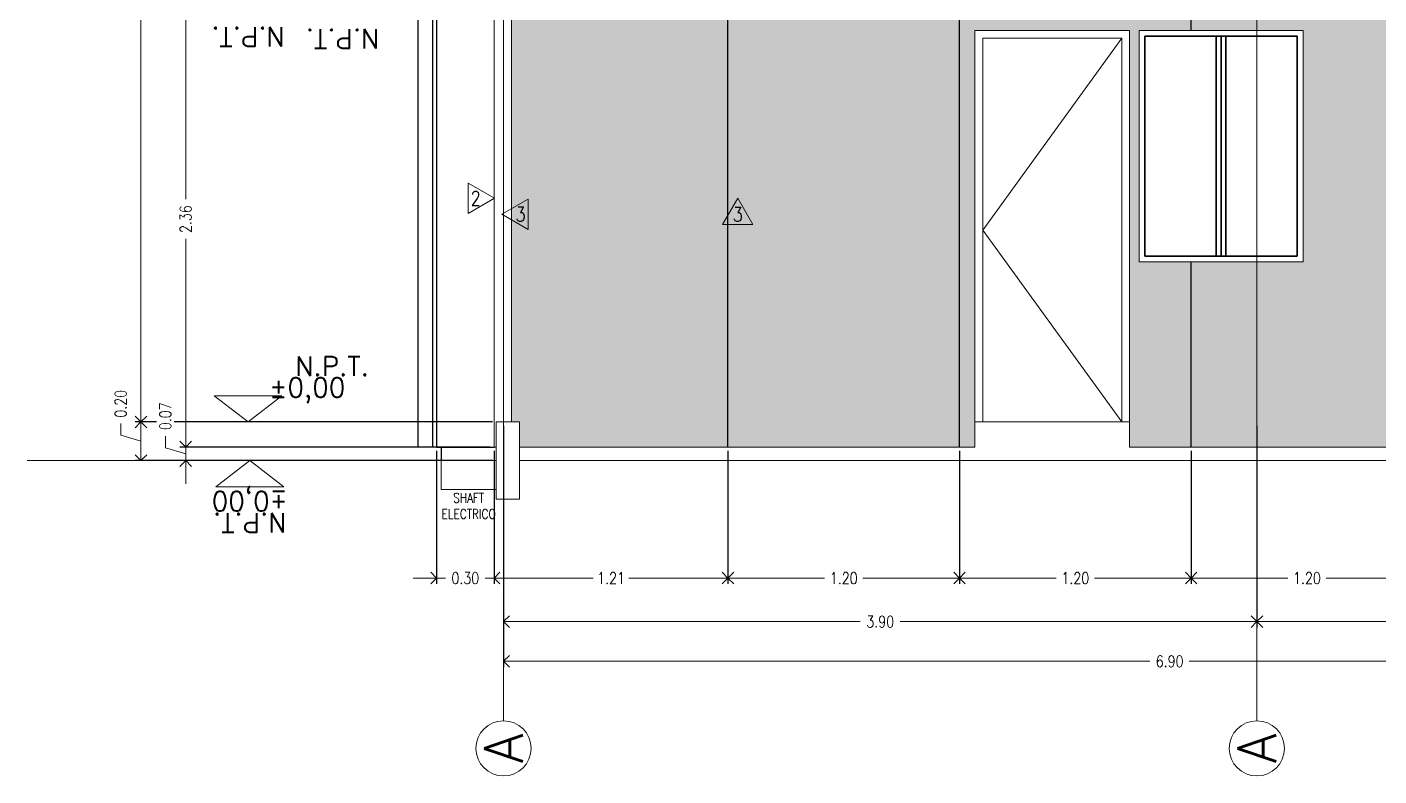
# Model space of a CAD drawing. Header units: inches. Extents: x 10.8 to 60.4, y 12.2 to 79.7.
# Drawn here: x 46.15 to 53.15, y 47.21 to 51.1 of the extents above; entities that cross this region are included whole.
import ezdxf
from ezdxf.enums import TextEntityAlignment as Align

# ---------------------------------------------------------------- set-up
doc = ezdxf.new("R2010")
doc.units = ezdxf.units.IN
doc.header["$MEASUREMENT"] = 0
doc.linetypes.add('HIDDEN', pattern=[0.375, 0.25, -0.125])
doc.layers.get('DEFPOINTS').update_dxf_attribs({"color": 210})
doc.layers.add('_AUX', color=210, linetype='Continuous', lineweight=18, plot=False)
for name, color, linetype, lineweight in [('A-ANNO-DIMS', 3, 'Continuous', 18), ('A-ANNO-SYMB', 3, 'Continuous', 18), ('A-ANNO-TEXT', 3, 'Continuous', 18), ('A-DETL-MBND', 3, 'Continuous', 18), ('A-ELEV-IDEN', 3, 'Continuous', 18), ('A-ELEV-MBE1', 7, 'Continuous', 35), ('A-ELEV-MBE2', 4, 'Continuous', 25), ('A-ELEV-PATT', 8, 'Continuous', 18)]:
    doc.layers.add(name, color=color, linetype=linetype, lineweight=lineweight)
doc.styles.add('E-ROMANS', font='romans.shx', dxfattribs={"width": 0.8})
doc.dimstyles.new('E-0050_ARW_12', dxfattribs={"dimscale": 0.001, "dimtxt": 60, "dimasz": 60, "dimexe": 30, "dimexo": 20, "dimgap": 30, "dimtad": 0, "dimzin": 0, "dimdsep": 46, "dimtxsty": 'E-ROMANS', "dimblk": 'OPEN90', "dimcen": 30, "dimclrd": 256, "dimclre": 256, "dimclrt": 256, "dimadec": 0, "dimazin": 0, "dimtfac": 1, "dimtmove": 1, "dimatfit": 3, "dimldrblk": 'OPEN90', "dimfxl": 1, "dimtfill": 1, "dimtolj": 1, "dimtzin": 0, "dimlwd": -1, "dimarcsym": 0})

# ---------------------------------------------------------------- blocks, each defined once
blk = doc.blocks.new('_Open90')
at = {"color": 0, "linetype": 'ByBlock', "lineweight": -2}
for p, q in [((0, 0), (-1, 0)), ((-0.5, 0.5), (0, 0)), ((0, 0), (-0.5, -0.5))]:
    blk.add_line(p, q, dxfattribs=at)
blk = doc.blocks.new('*D1413')
at = {"layer": 'A-ANNO-DIMS', "lineweight": -2, "transparency": 16777216}
for p, q in [((48.6151, 49.0205), (48.6151, 47.7794)), ((55.5171, 47.5206), (55.5171, 47.8394))]:
    blk.add_line(p, q, dxfattribs=at)
at = {"layer": 'A-ANNO-DIMS', "transparency": 16777216}
for p, q in [((48.6751, 47.8094), (51.9641, 47.8094)), ((55.4571, 47.8094), (52.1681, 47.8094))]:
    blk.add_line(p, q, dxfattribs=at)
at = {"layer": 'DEFPOINTS', "color": 0, "transparency": 16777216}
for p in [(48.6151, 49.0405), (55.5171, 47.8094), (55.5171, 47.5006)]:
    blk.add_point(p, dxfattribs=at)
at = {"layer": 'A-ANNO-DIMS', "transparency": 16777216, "xscale": 0.06, "yscale": 0.06, "zscale": 0.06, "rotation": 180}
blk.add_blockref('_Open90', (48.6151, 47.8094), dxfattribs=at)
at = {"layer": 'A-ANNO-DIMS', "transparency": 16777216, "xscale": 0.06, "yscale": 0.06, "zscale": 0.06}
blk.add_blockref('_Open90', (55.5171, 47.8094), dxfattribs=at)
at = {"layer": 'A-ANNO-DIMS', "transparency": 16777216, "insert": (52.0661, 47.8094), "char_height": 0.06, "attachment_point": 5, "style": 'E-ROMANS', "bg_fill": 3, "box_fill_scale": 1.25, "bg_fill_color": 256, "bg_fill_true_color": 13158600, "bg_fill_transparency": 0}
blk.add_mtext('\\A1;6.90', dxfattribs=at)
blk = doc.blocks.new('*D1312')
at = {"layer": 'A-ANNO-DIMS', "lineweight": -2, "transparency": 16777216}
for p, q in [((55.5171, 49.1601), (55.5171, 47.9849)), ((52.5181, 49.0301), (52.5181, 47.9849))]:
    blk.add_line(p, q, dxfattribs=at)
at = {"layer": 'A-ANNO-DIMS', "transparency": 16777216}
for p, q in [((52.5781, 48.0149), (53.9145, 48.0149)), ((55.4571, 48.0149), (54.1207, 48.0149))]:
    blk.add_line(p, q, dxfattribs=at)
at = {"layer": 'DEFPOINTS', "color": 0, "transparency": 16777216}
for p in [(55.5171, 49.1801), (52.5181, 49.0501), (55.5171, 48.0149)]:
    blk.add_point(p, dxfattribs=at)
at = {"layer": 'A-ANNO-DIMS', "transparency": 16777216, "xscale": 0.06, "yscale": 0.06, "zscale": 0.06, "rotation": 180}
blk.add_blockref('_Open90', (52.5181, 48.0149), dxfattribs=at)
at = {"layer": 'A-ANNO-DIMS', "transparency": 16777216, "xscale": 0.06, "yscale": 0.06, "zscale": 0.06}
blk.add_blockref('_Open90', (55.5171, 48.0149), dxfattribs=at)
at = {"layer": 'A-ANNO-DIMS', "transparency": 16777216, "insert": (54.0176, 48.0149), "char_height": 0.06, "attachment_point": 5, "style": 'E-ROMANS', "bg_fill": 3, "box_fill_scale": 1.25, "bg_fill_color": 256, "bg_fill_true_color": 13158600, "bg_fill_transparency": 0}
blk.add_mtext('\\A1;3.00', dxfattribs=at)
blk = doc.blocks.new('*D1313')
at = {"layer": 'A-ANNO-DIMS', "lineweight": -2, "transparency": 16777216}
for p, q in [((48.6151, 49.0301), (48.6151, 47.9849)), ((52.5181, 49.0301), (52.5181, 47.9849))]:
    blk.add_line(p, q, dxfattribs=at)
at = {"layer": 'A-ANNO-DIMS', "transparency": 16777216}
for p, q in [((48.6751, 48.0149), (50.4635, 48.0149)), ((52.4581, 48.0149), (50.6698, 48.0149))]:
    blk.add_line(p, q, dxfattribs=at)
at = {"layer": 'DEFPOINTS', "color": 0, "transparency": 16777216}
for p in [(48.6151, 49.0501), (52.5181, 49.0501), (48.6151, 48.0149)]:
    blk.add_point(p, dxfattribs=at)
at = {"layer": 'A-ANNO-DIMS', "transparency": 16777216, "xscale": 0.06, "yscale": 0.06, "zscale": 0.06, "rotation": 180}
blk.add_blockref('_Open90', (48.6151, 48.0149), dxfattribs=at)
at = {"layer": 'A-ANNO-DIMS', "transparency": 16777216, "xscale": 0.06, "yscale": 0.06, "zscale": 0.06}
blk.add_blockref('_Open90', (52.5181, 48.0149), dxfattribs=at)
at = {"layer": 'A-ANNO-DIMS', "transparency": 16777216, "insert": (50.5666, 48.0149), "char_height": 0.06, "attachment_point": 5, "style": 'E-ROMANS', "bg_fill": 3, "box_fill_scale": 1.25, "bg_fill_color": 256, "bg_fill_true_color": 13158600, "bg_fill_transparency": 0}
blk.add_mtext('\\A1;3.90', dxfattribs=at)
blk = doc.blocks.new('*D1414')
at = {"layer": 'A-ANNO-DIMS', "lineweight": -2, "transparency": 16777216}
for p, q in [((48.5666, 48.9001), (48.5666, 48.2106)), ((49.7776, 48.9001), (49.7776, 48.2106))]:
    blk.add_line(p, q, dxfattribs=at)
at = {"layer": 'A-ANNO-DIMS', "transparency": 16777216}
for p, q in [((48.6266, 48.2406), (49.0793, 48.2406)), ((49.7176, 48.2406), (49.265, 48.2406))]:
    blk.add_line(p, q, dxfattribs=at)
at = {"layer": 'DEFPOINTS', "color": 0, "transparency": 16777216}
for p in [(48.5666, 48.9201), (49.7776, 48.9201), (49.7776, 48.2406)]:
    blk.add_point(p, dxfattribs=at)
at = {"layer": 'A-ANNO-DIMS', "transparency": 16777216, "xscale": 0.06, "yscale": 0.06, "zscale": 0.06, "rotation": 180}
blk.add_blockref('_Open90', (48.5666, 48.2406), dxfattribs=at)
at = {"layer": 'A-ANNO-DIMS', "transparency": 16777216, "xscale": 0.06, "yscale": 0.06, "zscale": 0.06}
blk.add_blockref('_Open90', (49.7776, 48.2406), dxfattribs=at)
at = {"layer": 'A-ANNO-DIMS', "transparency": 16777216, "insert": (49.1721, 48.2406), "char_height": 0.06, "attachment_point": 5, "style": 'E-ROMANS', "bg_fill": 3, "box_fill_scale": 1.25, "bg_fill_color": 256, "bg_fill_true_color": 13158600, "bg_fill_transparency": 0}
blk.add_mtext('\\A1;1.21', dxfattribs=at)
blk = doc.blocks.new('*D1417')
at = {"layer": 'A-ANNO-DIMS', "transparency": 16777216}
for p, q in [((46.6315, 48.9816), (46.6315, 49.0416)), ((46.7365, 48.9501), (46.6315, 48.9816)), ((46.7365, 48.9101), (46.7365, 48.9901))]:
    blk.add_line(p, q, dxfattribs=at)
at = {"layer": 'A-ANNO-DIMS', "lineweight": -2, "transparency": 16777216}
for p, q in [((48.5576, 49.0501), (46.7065, 49.0501)), ((48.5576, 48.8501), (46.7065, 48.8501))]:
    blk.add_line(p, q, dxfattribs=at)
at = {"layer": 'DEFPOINTS', "color": 0, "transparency": 16777216}
for p in [(46.7365, 49.0501), (48.5776, 49.0501), (48.5776, 48.8501)]:
    blk.add_point(p, dxfattribs=at)
at = {"layer": 'A-ANNO-DIMS', "transparency": 16777216, "xscale": 0.06, "yscale": 0.06, "zscale": 0.06, "rotation": 270}
blk.add_blockref('_Open90', (46.7365, 48.8501), dxfattribs=at)
at = {"layer": 'A-ANNO-DIMS', "transparency": 16777216, "insert": (46.6315, 49.1447), "char_height": 0.06, "attachment_point": 5, "rotation": 90, "style": 'E-ROMANS', "bg_fill": 3, "box_fill_scale": 1.25, "bg_fill_color": 256, "bg_fill_true_color": 13158600, "bg_fill_transparency": 0}
blk.add_mtext('\\A1;0.20', dxfattribs=at)
at = {"layer": 'A-ANNO-DIMS', "transparency": 16777216, "xscale": 0.06, "yscale": 0.06, "zscale": 0.06, "rotation": 90}
blk.add_blockref('_Open90', (46.7365, 49.0501), dxfattribs=at)
blk = doc.blocks.new('*D1418')
at = {"layer": 'A-ANNO-DIMS', "lineweight": -2, "transparency": 16777216}
for p, q in [((48.2351, 55.247), (46.7065, 55.247)), ((48.5576, 49.0501), (46.7065, 49.0501))]:
    blk.add_line(p, q, dxfattribs=at)
at = {"layer": 'A-ANNO-DIMS', "transparency": 16777216}
for p, q in [((46.7365, 55.187), (46.7365, 52.2506)), ((46.7365, 49.1101), (46.7365, 52.0466))]:
    blk.add_line(p, q, dxfattribs=at)
at = {"layer": 'DEFPOINTS', "color": 0, "transparency": 16777216}
for p in [(46.7365, 55.247), (48.2551, 55.247), (48.5776, 49.0501)]:
    blk.add_point(p, dxfattribs=at)
at = {"layer": 'A-ANNO-DIMS', "transparency": 16777216, "xscale": 0.06, "yscale": 0.06, "zscale": 0.06}
for p, rotation in [((46.7365, 55.247), 90), ((46.7365, 49.0501), 270)]:
    blk.add_blockref('_Open90', p, dxfattribs=dict(at, rotation=rotation))
at = {"layer": 'A-ANNO-DIMS', "transparency": 16777216, "insert": (46.7365, 52.1486), "char_height": 0.06, "attachment_point": 5, "rotation": 90, "style": 'E-ROMANS', "bg_fill": 3, "box_fill_scale": 1.25, "bg_fill_color": 256, "bg_fill_true_color": 13158600, "bg_fill_transparency": 0}
blk.add_mtext('\\A1;6.20', dxfattribs=at)
blk = doc.blocks.new('*D1419')
at = {"layer": 'A-ANNO-DIMS', "lineweight": -2, "transparency": 16777216}
for p, q in [((48.2676, 48.9001), (48.2676, 48.2106)), ((48.5666, 48.9001), (48.5666, 48.2106))]:
    blk.add_line(p, q, dxfattribs=at)
at = {"layer": 'A-ANNO-DIMS', "transparency": 16777216}
for p, q in [((48.2076, 48.2406), (48.1476, 48.2406)), ((48.2676, 48.2406), (48.314, 48.2406)), ((48.5666, 48.2406), (48.5203, 48.2406)), ((48.6266, 48.2406), (48.6866, 48.2406))]:
    blk.add_line(p, q, dxfattribs=at)
at = {"layer": 'DEFPOINTS', "color": 0, "transparency": 16777216}
for p in [(48.2676, 48.9201), (48.5666, 48.9201), (48.2676, 48.2406)]:
    blk.add_point(p, dxfattribs=at)
at = {"layer": 'A-ANNO-DIMS', "transparency": 16777216, "xscale": 0.06, "yscale": 0.06, "zscale": 0.06}
blk.add_blockref('_Open90', (48.2676, 48.2406), dxfattribs=at)
at = {"layer": 'A-ANNO-DIMS', "transparency": 16777216, "xscale": 0.06, "yscale": 0.06, "zscale": 0.06, "rotation": 180}
blk.add_blockref('_Open90', (48.5666, 48.2406), dxfattribs=at)
at = {"layer": 'A-ANNO-DIMS', "transparency": 16777216, "insert": (48.4171, 48.2406), "char_height": 0.06, "attachment_point": 5, "style": 'E-ROMANS', "bg_fill": 3, "box_fill_scale": 1.25, "bg_fill_color": 256, "bg_fill_true_color": 13158600, "bg_fill_transparency": 0}
blk.add_mtext('\\A1;0.30', dxfattribs=at)
blk = doc.blocks.new('*D1324')
at = {"layer": 'A-ANNO-DIMS', "lineweight": -2, "transparency": 16777216}
for p, q in [((48.6366, 51.2841), (46.9383, 51.2841)), ((48.5466, 48.9201), (46.9383, 48.9201))]:
    blk.add_line(p, q, dxfattribs=at)
at = {"layer": 'A-ANNO-DIMS', "transparency": 16777216}
for p, q in [((46.9683, 51.2241), (46.9683, 50.2052)), ((46.9683, 48.9801), (46.9683, 49.999))]:
    blk.add_line(p, q, dxfattribs=at)
at = {"layer": 'DEFPOINTS', "color": 0, "transparency": 16777216}
for p in [(48.6566, 51.2841), (46.9683, 48.9201), (48.5666, 48.9201)]:
    blk.add_point(p, dxfattribs=at)
at = {"layer": 'A-ANNO-DIMS', "transparency": 16777216, "xscale": 0.06, "yscale": 0.06, "zscale": 0.06}
for p, rotation in [((46.9683, 51.2841), 90), ((46.9683, 48.9201), 270)]:
    blk.add_blockref('_Open90', p, dxfattribs=dict(at, rotation=rotation))
at = {"layer": 'A-ANNO-DIMS', "transparency": 16777216, "insert": (46.9683, 50.1021), "char_height": 0.06, "attachment_point": 5, "rotation": 90, "style": 'E-ROMANS', "bg_fill": 3, "box_fill_scale": 1.25, "bg_fill_color": 256, "bg_fill_true_color": 13158600, "bg_fill_transparency": 0}
blk.add_mtext('\\A1;2.36', dxfattribs=at)
blk = doc.blocks.new('*D1420')
at = {"layer": 'A-ANNO-DIMS', "transparency": 16777216}
for p, q in [((46.9683, 48.9801), (46.9683, 49.0401)), ((46.8633, 48.9166), (46.8633, 48.9766)), ((46.9683, 48.8851), (46.8633, 48.9166)), ((46.9683, 48.9201), (46.9683, 48.8501)), ((46.9683, 48.9201), (46.9683, 48.8501)), ((46.9683, 48.7901), (46.9683, 48.7301))]:
    blk.add_line(p, q, dxfattribs=at)
at = {"layer": 'A-ANNO-DIMS', "lineweight": -2, "transparency": 16777216}
for p, q in [((48.2716, 48.9201), (46.9383, 48.9201)), ((48.2716, 48.8501), (46.9383, 48.8501))]:
    blk.add_line(p, q, dxfattribs=at)
at = {"layer": 'DEFPOINTS', "color": 0, "transparency": 16777216}
for p in [(48.2916, 48.9201), (46.9683, 48.8501), (48.2916, 48.8501)]:
    blk.add_point(p, dxfattribs=at)
at = {"layer": 'A-ANNO-DIMS', "transparency": 16777216, "xscale": 0.06, "yscale": 0.06, "zscale": 0.06, "rotation": 90}
blk.add_blockref('_Open90', (46.9683, 48.8501), dxfattribs=at)
at = {"layer": 'A-ANNO-DIMS', "transparency": 16777216, "insert": (46.8633, 49.0797), "char_height": 0.06, "attachment_point": 5, "rotation": 90, "style": 'E-ROMANS', "bg_fill": 3, "box_fill_scale": 1.25, "bg_fill_color": 256, "bg_fill_true_color": 13158600, "bg_fill_transparency": 0}
blk.add_mtext('\\A1;0.07', dxfattribs=at)
at = {"layer": 'A-ANNO-DIMS', "transparency": 16777216, "xscale": 0.06, "yscale": 0.06, "zscale": 0.06, "rotation": 270}
blk.add_blockref('_Open90', (46.9683, 48.9201), dxfattribs=at)
blk = doc.blocks.new('*D1421')
at = {"layer": 'A-ANNO-DIMS', "lineweight": -2, "transparency": 16777216}
for p, q in [((49.7776, 48.9001), (49.7776, 48.2106)), ((50.9776, 48.9001), (50.9776, 48.2106))]:
    blk.add_line(p, q, dxfattribs=at)
at = {"layer": 'A-ANNO-DIMS', "transparency": 16777216}
for p, q in [((49.8376, 48.2406), (50.2779, 48.2406)), ((50.9176, 48.2406), (50.4773, 48.2406))]:
    blk.add_line(p, q, dxfattribs=at)
at = {"layer": 'DEFPOINTS', "color": 0, "transparency": 16777216}
for p in [(49.7776, 48.9201), (50.9776, 48.9201), (50.9776, 48.2406)]:
    blk.add_point(p, dxfattribs=at)
at = {"layer": 'A-ANNO-DIMS', "transparency": 16777216, "xscale": 0.06, "yscale": 0.06, "zscale": 0.06, "rotation": 180}
blk.add_blockref('_Open90', (49.7776, 48.2406), dxfattribs=at)
at = {"layer": 'A-ANNO-DIMS', "transparency": 16777216, "xscale": 0.06, "yscale": 0.06, "zscale": 0.06}
blk.add_blockref('_Open90', (50.9776, 48.2406), dxfattribs=at)
at = {"layer": 'A-ANNO-DIMS', "transparency": 16777216, "insert": (50.3776, 48.2406), "char_height": 0.06, "attachment_point": 5, "style": 'E-ROMANS', "bg_fill": 3, "box_fill_scale": 1.25, "bg_fill_color": 256, "bg_fill_true_color": 13158600, "bg_fill_transparency": 0}
blk.add_mtext('\\A1;1.20', dxfattribs=at)
blk = doc.blocks.new('*D1422')
at = {"layer": 'A-ANNO-DIMS', "lineweight": -2, "transparency": 16777216}
for p, q in [((50.9776, 48.9001), (50.9776, 48.2106)), ((52.1776, 48.9001), (52.1776, 48.2106))]:
    blk.add_line(p, q, dxfattribs=at)
at = {"layer": 'A-ANNO-DIMS', "transparency": 16777216}
for p, q in [((51.0376, 48.2406), (51.4779, 48.2406)), ((52.1176, 48.2406), (51.6773, 48.2406))]:
    blk.add_line(p, q, dxfattribs=at)
at = {"layer": 'DEFPOINTS', "color": 0, "transparency": 16777216}
for p in [(50.9776, 48.9201), (52.1776, 48.9201), (52.1776, 48.2406)]:
    blk.add_point(p, dxfattribs=at)
at = {"layer": 'A-ANNO-DIMS', "transparency": 16777216, "xscale": 0.06, "yscale": 0.06, "zscale": 0.06, "rotation": 180}
blk.add_blockref('_Open90', (50.9776, 48.2406), dxfattribs=at)
at = {"layer": 'A-ANNO-DIMS', "transparency": 16777216, "xscale": 0.06, "yscale": 0.06, "zscale": 0.06}
blk.add_blockref('_Open90', (52.1776, 48.2406), dxfattribs=at)
at = {"layer": 'A-ANNO-DIMS', "transparency": 16777216, "insert": (51.5776, 48.2406), "char_height": 0.06, "attachment_point": 5, "style": 'E-ROMANS', "bg_fill": 3, "box_fill_scale": 1.25, "bg_fill_color": 256, "bg_fill_true_color": 13158600, "bg_fill_transparency": 0}
blk.add_mtext('\\A1;1.20', dxfattribs=at)
blk = doc.blocks.new('*D1423')
at = {"layer": 'A-ANNO-DIMS', "lineweight": -2, "transparency": 16777216}
for p, q in [((52.1776, 48.9001), (52.1776, 48.2106)), ((53.3776, 48.9001), (53.3776, 48.2106))]:
    blk.add_line(p, q, dxfattribs=at)
at = {"layer": 'A-ANNO-DIMS', "transparency": 16777216}
for p, q in [((52.2376, 48.2406), (52.6779, 48.2406)), ((53.3176, 48.2406), (52.8773, 48.2406))]:
    blk.add_line(p, q, dxfattribs=at)
at = {"layer": 'DEFPOINTS', "color": 0, "transparency": 16777216}
for p in [(52.1776, 48.9201), (53.3776, 48.9201), (53.3776, 48.2406)]:
    blk.add_point(p, dxfattribs=at)
at = {"layer": 'A-ANNO-DIMS', "transparency": 16777216, "xscale": 0.06, "yscale": 0.06, "zscale": 0.06, "rotation": 180}
blk.add_blockref('_Open90', (52.1776, 48.2406), dxfattribs=at)
at = {"layer": 'A-ANNO-DIMS', "transparency": 16777216, "xscale": 0.06, "yscale": 0.06, "zscale": 0.06}
blk.add_blockref('_Open90', (53.3776, 48.2406), dxfattribs=at)
at = {"layer": 'A-ANNO-DIMS', "transparency": 16777216, "insert": (52.7776, 48.2406), "char_height": 0.06, "attachment_point": 5, "style": 'E-ROMANS', "bg_fill": 3, "box_fill_scale": 1.25, "bg_fill_color": 256, "bg_fill_true_color": 13158600, "bg_fill_transparency": 0}
blk.add_mtext('\\A1;1.20', dxfattribs=at)

msp = doc.modelspace()

# ---------------------------------------------------------------- hatches: boundary and pattern name
at = {"layer": 'A-ELEV-PATT'}
h = msp.add_hatch(color=256, dxfattribs=at)
h.paths.add_polyline_path([(55.4756, 53.6601), (55.4756, 54.88), (54.5776, 54.88), (54.5776, 53.6601)])
h.paths.add_polyline_path([(55.4756, 51.2841), (55.4756, 53.6601), (54.5776, 53.6601), (54.5776, 51.2841)])
h.paths.add_polyline_path([(55.4346, 48.9201), (55.4346, 49.0501), (55.4756, 49.0501), (55.4756, 51.2841), (54.5776, 51.2841), (54.5776, 48.9201)])
h.paths.add_polyline_path([(54.5776, 48.9201), (54.5776, 51.2841), (53.3776, 51.2841), (53.3776, 48.9201)])
h.paths.add_polyline_path([(54.5776, 51.2841), (54.5776, 53.6601), (53.3776, 53.6601), (53.3776, 51.2841)])
h.paths.add_polyline_path([(54.5776, 53.6601), (54.5776, 54.88), (53.3776, 54.88), (53.3776, 53.6601)])
h.paths.add_polyline_path([(53.3776, 53.6601), (53.3776, 54.88), (52.1776, 54.88), (52.1776, 53.6601)])
h.paths.add_polyline_path([(53.3776, 51.2841), (53.3776, 53.6601), (52.1776, 53.6601), (52.1776, 51.2841)])
h.paths.add_polyline_path([(53.3776, 48.9201), (53.3776, 51.2841), (52.1776, 51.2841), (52.1776, 51.0801), (52.7576, 51.0801), (52.7576, 49.8801), (52.1776, 49.8801), (52.1776, 48.9201)])
h.paths.add_polyline_path([(52.1776, 51.0801), (52.1776, 51.2841), (50.9776, 51.2841), (50.9776, 48.9201), (51.0576, 48.9201), (51.0576, 49.0501), (51.0576, 51.0801), (51.8576, 51.0801), (51.8576, 48.9201), (52.1776, 48.9201), (52.1776, 49.8801), (51.9076, 49.8801), (51.9076, 51.0801)])
h.paths.add_polyline_path([(52.1776, 51.2841), (52.1776, 53.6601), (50.9776, 53.6601), (50.9776, 51.2841)])
h.paths.add_polyline_path([(52.1776, 53.6601), (52.1776, 54.88), (52.0336, 54.88), (50.9776, 54.88), (50.9776, 53.6601)])
h.paths.add_polyline_path([(50.9776, 53.6601), (50.9776, 54.88), (49.7776, 54.88), (49.7776, 53.6601)])
h.paths.add_polyline_path([(50.9776, 51.2841), (50.9776, 53.6601), (49.7776, 53.6601), (49.7776, 51.2841)])
h.paths.add_polyline_path([(50.9776, 48.9201), (50.9776, 51.2841), (49.7776, 51.2841), (49.7776, 48.9201)])
h.paths.add_polyline_path([(49.7776, 48.9201), (49.7776, 51.2841), (48.6566, 51.2841), (48.6566, 49.0501), (48.6976, 49.0501), (48.6976, 48.9201)])
h.paths.add_polyline_path([(49.7776, 51.2841), (49.7776, 53.6601), (48.6566, 53.6601), (48.6566, 51.2841)])
h.paths.add_polyline_path([(49.7776, 53.6601), (49.7776, 54.88), (48.6566, 54.88), (48.6566, 53.6601)])

# ---------------------------------------------------------------- linework, layer by layer
at = {"layer": '_AUX'}
msp.add_lwpolyline([(48.5776, 49.0501), (48.5776, 48.9201)], dxfattribs=at)
at = {"layer": 'A-ANNO-SYMB'}
for p, q in [((48.6151, 47.5006), (48.6151, 56.1104)), ((52.5181, 47.5006), (52.5181, 56.1104)), ((48.5776, 48.8501), (48.5776, 49.0501)), ((46.1463, 48.8501), (48.5776, 48.8501)), ((48.6976, 48.8501), (55.4346, 48.8501))]:
    msp.add_line(p, q, dxfattribs=at)
at = {"layer": 'A-ANNO-SYMB', "linetype": 'HIDDEN'}
msp.add_line((47.2912, 49.0501), (47.8952, 49.0501), dxfattribs=at)
at = {"layer": 'A-ANNO-SYMB'}
msp.add_lwpolyline([(48.5776, 49.0501), (48.6976, 49.0501), (48.6976, 48.6501), (48.5776, 48.6501)], close=True, dxfattribs=at)
at = {"layer": 'A-ANNO-TEXT'}
for points in [[(48.5676, 50.2101), (48.4318, 50.1317), (48.4318, 50.2885)], [(49.8284, 50.2101), (49.9069, 50.0742), (49.75, 50.0742)]]:
    msp.add_lwpolyline(points, close=True, dxfattribs=at)
at = {"layer": 'A-DETL-MBND'}
for points in [[(48.6566, 49.0501), (48.6566, 54.88)], [(48.5776, 48.9201), (48.5666, 48.9201), (48.5666, 51.2841)]]:
    msp.add_lwpolyline(points, dxfattribs=at)
msp.add_lwpolyline([(51.9076, 51.0801), (52.7576, 51.0801), (52.7576, 49.8801), (51.9076, 49.8801)], close=True, dxfattribs=at)
at = {"layer": 'A-ELEV-MBE1'}
for p, q in [((51.9376, 51.0501), (52.7276, 51.0501)), ((51.9376, 49.9101), (51.9376, 51.0501)), ((52.3076, 51.0501), (52.3076, 49.9101)), ((52.3326, 51.0501), (52.3326, 49.9101)), ((52.3576, 51.0501), (52.3576, 49.9101)), ((52.7276, 49.9101), (52.7276, 51.0501)), ((51.9376, 49.9101), (52.7276, 49.9101))]:
    msp.add_line(p, q, dxfattribs=at)
at = {"layer": 'A-ELEV-MBE2'}
for p, q in [((52.1776, 51.0801), (52.1776, 54.88)), ((48.2676, 53.6933), (48.2676, 48.9201)), ((48.2476, 48.9201), (48.1726, 48.9201)), ((48.2916, 48.9201), (48.2916, 48.8501))]:
    msp.add_line(p, q, dxfattribs=at)
for points in [[(48.1726, 48.9201), (48.1726, 53.7481)], [(48.2476, 53.7481), (48.2476, 48.9201)], [(48.2676, 48.9201), (48.5666, 48.9201)]]:
    msp.add_lwpolyline(points, dxfattribs=at)

# ---------------------------------------------------------------- texts
at = {"layer": 'A-ANNO-TEXT', "char_height": 0.075, "attachment_point": 5, "style": 'E-ROMANS'}
for s, insert, rotation in [('\\pi-0.45,l0.45,t0.45;2', (48.4707, 50.2101), 359.99952), ('\\pi-0.45,l0.45,t0.45;3', (48.7036, 50.1274), 0.00048), ('\\pi-0.45,l0.45,t0.45;3', (49.8284, 50.1268), 359.99952)]:
    msp.add_mtext(s, dxfattribs=dict(at, insert=insert, rotation=rotation))
at = {"layer": 'A-ANNO-TEXT', "style": 'E-ROMANS'}
msp.add_attdef('N.P.T.', text='N.', height=0.1, rotation=180, dxfattribs=at).set_placement((47.3005, 48.6073), align=Align.BOTTOM_CENTER)
for p in [(48.6151, 47.3576), (52.5181, 47.3576)]:
    msp.add_attdef('A', text='0.00', height=0.2, rotation=90, dxfattribs=at).set_placement(p, align=Align.MIDDLE_CENTER)

# ---------------------------------------------------------------- next in the draw order: dimensions: what is measured, and where the dimension line sits
at = {"layer": 'A-ANNO-DIMS'}
dim = msp.add_linear_dim(base=(55.5171, 47.8094), p1=(48.6151, 49.0405), p2=(55.5171, 47.5006), dimstyle='E-0050_ARW_12', dxfattribs=at)
dim.commit()
dim.dimension.update_dxf_attribs({"geometry": '*D1413', "text_midpoint": (52.0661, 47.8094)})

# ---------------------------------------------------------------- next in the draw order: linework, layer by layer
at = {"layer": 'A-ANNO-SYMB'}
for centre in [(48.6151, 47.3576), (52.5181, 47.3576)]:
    msp.add_circle(centre, 0.143, dxfattribs=at)

# ---------------------------------------------------------------- next in the draw order: dimensions: what is measured, and where the dimension line sits
at = {"layer": 'A-ANNO-DIMS'}
dim = msp.add_linear_dim(base=(55.5171, 48.0149), p1=(52.5181, 49.0501), p2=(55.5171, 49.1801), dimstyle='E-0050_ARW_12', dxfattribs=at)
dim.commit()
dim.dimension.update_dxf_attribs({"geometry": '*D1312', "text_midpoint": (54.0176, 48.0149)})

# ---------------------------------------------------------------- next in the draw order: dimensions: what is measured, and where the dimension line sits
dim = msp.add_linear_dim(base=(48.6151, 48.0149), p1=(52.5181, 49.0501), p2=(48.6151, 49.0501), dimstyle='E-0050_ARW_12', dxfattribs=at)
dim.commit()
dim.dimension.update_dxf_attribs({"geometry": '*D1313', "text_midpoint": (50.5666, 48.0149)})

# ---------------------------------------------------------------- next in the draw order: linework, layer by layer
at = {"layer": 'A-DETL-MBND'}
for p, q in [((51.0576, 49.0501), (51.8576, 49.0501)), ((51.8576, 48.9201), (55.4346, 48.9201))]:
    msp.add_line(p, q, dxfattribs=at)
for points in [[(51.0576, 48.9201), (51.0576, 49.0501), (51.0576, 51.0801), (51.8576, 51.0801), (51.8576, 48.9201)], [(51.0976, 49.0501), (51.0976, 51.0401), (51.8176, 51.0401), (51.8176, 49.0501)]]:
    msp.add_lwpolyline(points, dxfattribs=at)
at = {"layer": 'A-ELEV-IDEN'}
msp.add_lwpolyline([(51.8176, 51.0401), (51.0976, 50.0451), (51.8176, 49.0501)], dxfattribs=at)
at = {"layer": 'A-ELEV-MBE2'}
for p, q in [((50.9776, 48.9201), (50.9776, 54.88)), ((52.1776, 48.9201), (52.1776, 49.8801))]:
    msp.add_line(p, q, dxfattribs=at)

# ---------------------------------------------------------------- next in the draw order: dimensions: what is measured, and where the dimension line sits
at = {"layer": 'A-ANNO-DIMS'}
dim = msp.add_linear_dim(base=(49.7776, 48.2406), p1=(48.5666, 48.9201), p2=(49.7776, 48.9201), dimstyle='E-0050_ARW_12', dxfattribs=at)
dim.commit()
dim.dimension.update_dxf_attribs({"geometry": '*D1414', "text_midpoint": (49.1721, 48.2406)})

# ---------------------------------------------------------------- next in the draw order: linework, layer by layer
at = {"layer": 'A-ELEV-MBE2'}
msp.add_line((49.7776, 48.9201), (49.7776, 54.88), dxfattribs=at)

# ---------------------------------------------------------------- next in the draw order: dimensions: what is measured, and where the dimension line sits
at = {"layer": 'A-ANNO-DIMS'}
dim = msp.add_linear_dim(base=(46.7365, 49.0501), p1=(48.5776, 48.8501), p2=(48.5776, 49.0501), angle=90, dimstyle='E-0050_ARW_12', dxfattribs=at)
dim.commit()
dim.dimension.update_dxf_attribs({"geometry": '*D1417', "text_midpoint": (46.6315, 49.0716)})

# ---------------------------------------------------------------- next in the draw order: dimensions: what is measured, and where the dimension line sits
dim = msp.add_linear_dim(base=(46.7365, 55.247), p1=(48.5776, 49.0501), p2=(48.2551, 55.247), angle=90, dimstyle='E-0050_ARW_12', dxfattribs=at)
dim.commit()
dim.dimension.update_dxf_attribs({"geometry": '*D1418', "text_midpoint": (46.7365, 52.1486)})
dim = msp.add_linear_dim(base=(48.2676, 48.2406), p1=(48.5666, 48.9201), p2=(48.2676, 48.9201), dimstyle='E-0050_ARW_12', dxfattribs=at)
dim.commit()
dim.dimension.update_dxf_attribs({"geometry": '*D1419', "text_midpoint": (48.4171, 48.2406)})

# ---------------------------------------------------------------- next in the draw order: linework, layer by layer
at = {"layer": 'A-ANNO-SYMB'}
msp.add_lwpolyline([(48.5776, 48.8501), (48.5776, 48.7001), (48.2916, 48.7001), (48.2916, 48.8501)], close=True, dxfattribs=at)
at = {"layer": 'A-ANNO-TEXT'}
msp.add_lwpolyline([(48.6067, 50.1274), (48.7425, 50.0489), (48.7425, 50.2058)], close=True, dxfattribs=at)
at = {"layer": 'A-DETL-MBND'}
msp.add_line((48.6976, 48.9201), (51.0576, 48.9201), dxfattribs=at)

# ---------------------------------------------------------------- next in the draw order: texts
at = {"layer": 'A-ANNO-TEXT', "insert": (48.4346, 48.6149), "char_height": 0.05, "attachment_point": 5, "style": 'E-ROMANS'}
msp.add_mtext('\\pi-0.3,l0.3,t0.3;SHAFT\\PELECTRICO', dxfattribs=at)

# ---------------------------------------------------------------- next in the draw order: dimensions: what is measured, and where the dimension line sits
at = {"layer": 'A-ANNO-DIMS'}
dim = msp.add_linear_dim(base=(46.9683, 48.9201), p1=(48.6566, 51.2841), p2=(48.5666, 48.9201), angle=90, dimstyle='E-0050_ARW_12', dxfattribs=at)
dim.commit()
dim.dimension.update_dxf_attribs({"geometry": '*D1324', "text_midpoint": (46.9683, 50.1021)})
dim = msp.add_linear_dim(base=(50.9776, 48.2406), p1=(49.7776, 48.9201), p2=(50.9776, 48.9201), dimstyle='E-0050_ARW_12', dxfattribs=at)
dim.commit()
dim.dimension.update_dxf_attribs({"geometry": '*D1421', "text_midpoint": (50.3776, 48.2406)})

# ---------------------------------------------------------------- next in the draw order: texts
at = {"layer": 'A-ANNO-TEXT', "style": 'E-ROMANS'}
for p in [(47.2912, 51.1273), (47.7811, 51.1173)]:
    msp.add_attdef('N.P.T.', text='N.', height=0.1, rotation=180, dxfattribs=at).set_placement(p, align=Align.BOTTOM_CENTER)
msp.add_attdef('N.P.T.', text='N.', height=0.1, dxfattribs=at).set_placement((47.7265, 49.2601), align=Align.BOTTOM_CENTER)

# ---------------------------------------------------------------- next in the draw order: dimensions: what is measured, and where the dimension line sits
at = {"layer": 'A-ANNO-DIMS'}
dim = msp.add_linear_dim(base=(46.9683, 48.8501), p1=(48.2916, 48.9201), p2=(48.2916, 48.8501), angle=90, dimstyle='E-0050_ARW_12', dxfattribs=at)
dim.commit()
dim.dimension.update_dxf_attribs({"geometry": '*D1420', "text_midpoint": (46.8633, 49.0066)})
dim = msp.add_linear_dim(base=(52.1776, 48.2406), p1=(50.9776, 48.9201), p2=(52.1776, 48.9201), dimstyle='E-0050_ARW_12', dxfattribs=at)
dim.commit()
dim.dimension.update_dxf_attribs({"geometry": '*D1422', "text_midpoint": (51.5776, 48.2406)})

# ---------------------------------------------------------------- next in the draw order: linework, layer by layer
at = {"layer": 'A-ANNO-SYMB'}
for points in [[(47.1151, 49.186), (47.4672, 49.186)], [(47.1151, 49.186), (47.2912, 49.0501), (47.4672, 49.186)], [(47.1244, 48.7142), (47.3005, 48.8501), (47.4765, 48.7142)], [(47.1244, 48.7142), (47.4765, 48.7142)]]:
    msp.add_lwpolyline(points, dxfattribs=at)

# ---------------------------------------------------------------- next in the draw order: texts
at = {"layer": 'A-ANNO-TEXT', "style": 'E-ROMANS'}
msp.add_attdef('%%P0,00', text='0.00', height=0.1, dxfattribs=at).set_placement((47.5983, 49.1485), align=Align.BOTTOM_CENTER)
msp.add_attdef('%%P0,00', text='0.00', height=0.1, rotation=180, dxfattribs=at).set_placement((47.3005, 48.7189), align=Align.BOTTOM_CENTER)

# ---------------------------------------------------------------- next in the draw order: dimensions: what is measured, and where the dimension line sits
at = {"layer": 'A-ANNO-DIMS'}
dim = msp.add_linear_dim(base=(53.3776, 48.2406), p1=(52.1776, 48.9201), p2=(53.3776, 48.9201), dimstyle='E-0050_ARW_12', dxfattribs=at)
dim.commit()
dim.dimension.update_dxf_attribs({"geometry": '*D1423', "text_midpoint": (52.7776, 48.2406)})

doc.saveas('drawing.dxf')
